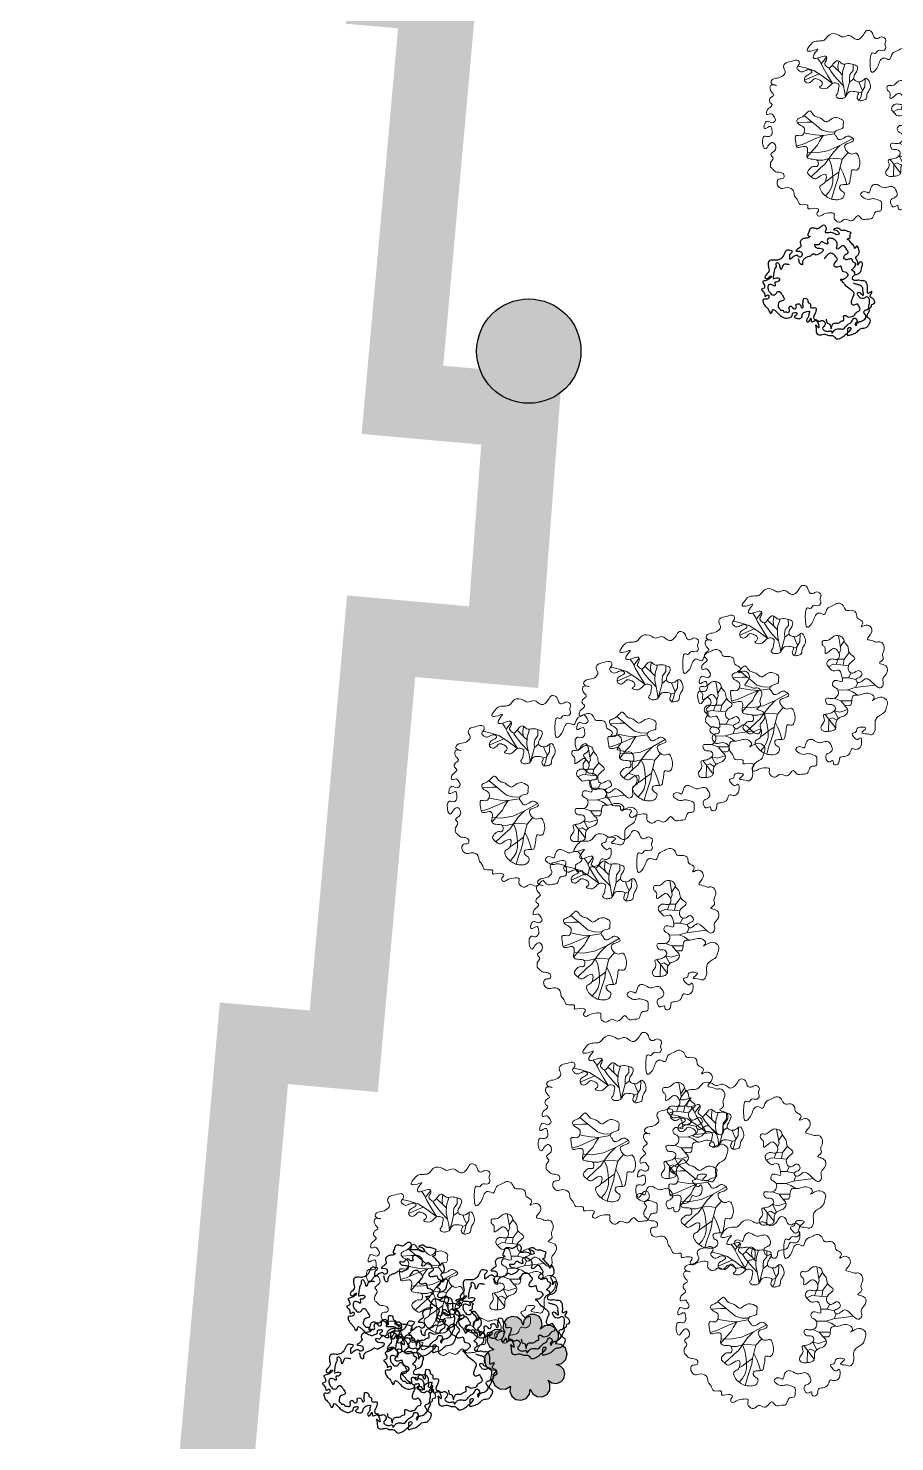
# Model space of a CAD drawing. Header units: metres. Extents: x 180 to 3220, y 13789 to 15035.
# Drawn here: x 719.06 to 730.58, y 14847.87 to 14866.67 of the extents above; entities that cross this region are included whole.
import ezdxf

# ---------------------------------------------------------------- set-up
doc = ezdxf.new("R2010")
doc.units = ezdxf.units.M
doc.header["$MEASUREMENT"] = 0
doc.linetypes.add('482 Границы районов', pattern=[5, 3, -1, 0, -1])
for name, color, linetype in [('!!!_Условные обозначения на ЛИСТ', 7, 'Continuous'), ('04 Дендроплан (существующие растения)', 7, 'Continuous'), ('04 Дендроплан (удаление)', 240, 'Continuous'), ('04 План (существующие кустарники)', 7, 'Continuous'), ('50 Дендроплан - Деревья вырубаемые', 7, 'Continuous')]:
    doc.layers.add(name, color=color, linetype=linetype)
doc.layers.get('50 Дендроплан - Деревья вырубаемые').off()

# ---------------------------------------------------------------- blocks, each defined once
blk = doc.blocks.new('A$C442D7FB9')
at = {"layer": '04 Дендроплан (удаление)', "lineweight": 30}
h = blk.add_hatch(color=0, dxfattribs=at)
h.dxf.hatch_style = 1
edge = h.paths.add_edge_path()
edge.add_arc((0, 0), 0.5, 0, 360)
at = {"layer": '04 Дендроплан (удаление)', "color": 0, "lineweight": 30}
blk.add_circle((0, 0), 0.5, dxfattribs=at)
blk = doc.blocks.new('A$Cb4aaf1f0')
at = {"layer": '04 Дендроплан (удаление)'}
h = blk.add_hatch(color=0, dxfattribs=at)
h.dxf.hatch_style = 1
h.paths.add_polyline_path([(0.394, 0.178), (0.394, 0.178), (0.436, 0.242), (0.436, 0.32), (0.397, 0.387), (0.33, 0.422), (0.253, 0.414), (0.192, 0.37), (0.217, 0.426), (0.211, 0.489), (0.177, 0.539), (0.122, 0.568), (0.06, 0.568), (0.008, 0.54), (-0.026, 0.489), (-0.033, 0.426), (-0.06, 0.49), (-0.116, 0.532), (-0.185, 0.541), (-0.25, 0.515), (-0.293, 0.46), (-0.304, 0.39), (-0.279, 0.326), (-0.339, 0.363), (-0.408, 0.366), (-0.47, 0.333), (-0.508, 0.273), (-0.512, 0.204), (-0.48, 0.14), (-0.423, 0.102), (-0.496, 0.077), (-0.545, 0.018), (-0.555, -0.058), (-0.523, -0.128), (-0.46, -0.17), (-0.383, -0.173), (-0.432, -0.233), (-0.441, -0.309), (-0.41, -0.379), (-0.346, -0.421), (-0.271, -0.424), (-0.203, -0.385), (-0.213, -0.455), (-0.185, -0.52), (-0.131, -0.562), (-0.061, -0.573), (0.004, -0.548), (0.048, -0.493), (0.06, -0.425), (0.093, -0.486), (0.151, -0.524), (0.221, -0.528), (0.283, -0.497), (0.322, -0.44), (0.322, -0.358), (0.298, -0.306), (0.348, -0.343), (0.409, -0.351), (0.467, -0.33), (0.508, -0.284), (0.522, -0.223), (0.506, -0.164), (0.462, -0.119), (0.403, -0.1), (0.48, -0.084), (0.535, -0.03), (0.553, 0.044), (0.53, 0.119), (0.47, 0.168)])
at = {"layer": '04 Дендроплан (удаление)', "flags": 128}
blk.add_lwpolyline([(0.394, 0.178), (0.394, 0.178), (0.436, 0.242), (0.436, 0.32), (0.397, 0.387), (0.33, 0.422), (0.253, 0.414), (0.192, 0.37), (0.217, 0.426), (0.211, 0.489), (0.177, 0.539), (0.122, 0.568), (0.06, 0.568), (0.008, 0.54), (-0.026, 0.489), (-0.033, 0.426), (-0.06, 0.49), (-0.116, 0.532), (-0.185, 0.541), (-0.25, 0.515), (-0.293, 0.46), (-0.304, 0.39), (-0.279, 0.326), (-0.339, 0.363), (-0.408, 0.366), (-0.47, 0.333), (-0.508, 0.273), (-0.512, 0.204), (-0.48, 0.14), (-0.423, 0.102), (-0.496, 0.077), (-0.545, 0.018), (-0.555, -0.058), (-0.523, -0.128), (-0.46, -0.17), (-0.383, -0.173), (-0.432, -0.233), (-0.441, -0.309), (-0.41, -0.379), (-0.346, -0.421), (-0.271, -0.424), (-0.203, -0.385), (-0.213, -0.455), (-0.185, -0.52), (-0.131, -0.562), (-0.061, -0.573), (0.004, -0.548), (0.048, -0.493), (0.06, -0.425), (0.093, -0.486), (0.151, -0.524), (0.221, -0.528), (0.283, -0.497), (0.322, -0.44), (0.322, -0.358), (0.298, -0.306), (0.348, -0.343), (0.409, -0.351), (0.467, -0.33), (0.508, -0.284), (0.522, -0.223), (0.506, -0.164), (0.462, -0.119), (0.403, -0.1), (0.48, -0.084), (0.535, -0.03), (0.553, 0.044), (0.53, 0.119), (0.47, 0.168)], close=True, dxfattribs=at)
blk = doc.blocks.new('Лиственное дерево существующее')
at = {"color": 114, "lineweight": 0}
for p, q in [((-1.275, 1.287), (-1.119, 1.252)), ((-1.119, 1.252), (-0.938, 1.195)), ((-0.799, 1.368), (-0.859, 1.458)), ((-0.751, 1.267), (-0.799, 1.368)), ((-0.782, 1.333), (-0.669, 1.479)), ((-0.639, 1.076), (-0.751, 1.267)), ((-0.62, 1.247), (-0.563, 1.155)), ((-0.403, 1.17), (-0.548, 1.306)), ((-0.427, 1.275), (-0.411, 1.393)), ((-0.415, 1.181), (-0.427, 1.275)), ((-0.332, 1.162), (-0.28, 1.33)), ((-0.103, 1.192), (-0.105, 1.321)), ((-0.829, 1.124), (-1.138, 0.99)), ((-0.938, 1.195), (-0.761, 1.08)), ((-0.761, 1.08), (-0.541, 0.917)), ((-0.541, 0.917), (-0.639, 1.076)), ((-0.563, 1.155), (-0.46, 1.026)), ((-0.46, 1.026), (-0.309, 0.866)), ((-0.334, 1.1), (-0.403, 1.17)), ((-0.337, 1.006), (-0.332, 1.162)), ((-0.309, 0.866), (-0.337, 1.006)), ((-0.221, 0.786), (-0.18, 0.943)), ((-0.183, 1.016), (-0.173, 1.105)), ((-0.18, 0.943), (-0.183, 1.016)), ((-0.18, 0.943), (-0.086, 1.015)), ((-0.173, 1.105), (-0.103, 1.192)), ((0.058, 0.845), (0.018, 0.955)), ((0.145, 0.845), (0.151, 1.018)), ((1.012, 0.68), (0.961, 0.98)), ((-0.285, 0.754), (-0.309, 0.866)), ((-0.266, 0.631), (-0.285, 0.754)), ((-0.266, 0.631), (-0.221, 0.786)), ((0.011, 0.712), (0.08, 0.738)), ((0.027, 0.553), (0.067, 0.65)), ((0.098, 0.768), (0.058, 0.845)), ((0.067, 0.65), (0.08, 0.738)), ((0.08, 0.738), (0.145, 0.845)), ((0.98, 0.595), (1.012, 0.68)), ((1.002, 0.737), (1.083, 0.859)), ((1.191, 0.617), (1.088, 0.479)), ((0.748, 0.317), (0.854, 0.368)), ((0.854, 0.368), (1.012, 0.353)), ((0.912, 0.363), (0.952, 0.477)), ((1.088, 0.479), (0.952, 0.477)), ((1.012, 0.353), (1.103, 0.344)), ((1.088, 0.479), (1.064, 0.348)), ((1.103, 0.344), (1.176, 0.338)), ((-1.081, 0.093), (-1.287, 0.08)), ((-0.976, 0.096), (-1.147, 0.235)), ((-0.973, 0.093), (-1.081, 0.093)), ((-0.885, 0.021), (-0.976, 0.096)), ((-0.772, -0.073), (-0.885, 0.021)), ((1.044, 0.078), (1.18, 0.078)), ((1.18, 0.078), (1.236, 0.183)), ((1.18, 0.078), (1.336, 0.043)), ((-0.931, -0.27), (-1.169, -0.374)), ((-1.091, -0.147), (-1.147, -0.134)), ((-0.91, -0.179), (-1.091, -0.147)), ((-0.739, -0.188), (-0.931, -0.27)), ((-0.739, -0.188), (-0.91, -0.179)), ((-0.739, -0.188), (-0.821, -0.312)), ((-0.638, -0.11), (-0.772, -0.073)), ((-0.5, -0.151), (-0.739, -0.188)), ((-0.489, -0.116), (-0.638, -0.11)), ((-0.113, -0.252), (-0.386, -0.406)), ((0.953, -0.18), (1.158, -0.176)), ((1.158, -0.176), (1.317, -0.128)), ((1.158, -0.176), (1.267, -0.218)), ((1.267, -0.218), (1.367, -0.287)), ((1.317, -0.128), (1.739, -0.074)), ((1.328, -0.127), (1.373, -0.019)), ((-1.169, -0.374), (-1.309, -0.418)), ((-0.95, -0.489), (-1.084, -0.647)), ((-0.882, -0.56), (-1.076, -0.551)), ((-0.86, -0.395), (-0.95, -0.489)), ((-0.641, -0.519), (-0.882, -0.56)), ((-0.821, -0.312), (-0.86, -0.395)), ((-0.386, -0.406), (-0.641, -0.519)), ((-0.514, -0.534), (-0.624, -0.681)), ((-0.386, -0.406), (-0.514, -0.534)), ((-0.212, -0.551), (-0.335, -0.691)), ((0.87, -0.356), (1.013, -0.408)), ((0.993, -0.651), (1.163, -0.596)), ((1.013, -0.408), (1.247, -0.408)), ((1.013, -0.408), (1.096, -0.512)), ((-0.804, -0.883), (-0.997, -1.067)), ((-0.75, -0.714), (-0.864, -0.716)), ((-0.699, -0.796), (-0.804, -0.883)), ((-0.624, -0.681), (-0.75, -0.714)), ((-0.624, -0.681), (-0.699, -0.796)), ((-0.525, -0.67), (-0.624, -0.681)), ((-0.624, -0.681), (-0.572, -0.807)), ((-0.572, -0.807), (-0.55, -0.923)), ((-0.427, -0.678), (-0.525, -0.67)), ((-0.335, -0.691), (-0.427, -0.678)), ((-0.335, -0.691), (-0.408, -0.969)), ((-0.381, -0.865), (-0.316, -0.99)), ((0.682, -0.698), (0.762, -0.798)), ((0.762, -0.798), (0.755, -1.059)), ((0.762, -0.798), (0.835, -0.77)), ((0.762, -0.798), (0.907, -0.988)), ((0.835, -0.77), (0.929, -0.824)), ((0.873, -0.622), (0.961, -0.786)), ((0.873, -0.622), (0.993, -0.651)), ((-0.629, -1.132), (-0.696, -1.173)), ((-0.532, -1.058), (-0.629, -1.132)), ((-0.535, -1.187), (-0.566, -1.298)), ((-0.55, -0.923), (-0.535, -1.06)), ((-0.535, -1.06), (-0.535, -1.187)), ((-0.408, -0.969), (-0.532, -1.058)), ((-0.422, -1.093), (-0.47, -1.242)), ((-0.408, -0.969), (-0.422, -1.093)), ((-0.316, -0.99), (-0.275, -1.107)), ((-0.275, -1.107), (-0.238, -1.23)), ((-0.622, -1.395), (-0.691, -1.474)), ((-0.566, -1.298), (-0.622, -1.395)), ((-0.515, -1.373), (-0.564, -1.545)), ((-0.47, -1.242), (-0.515, -1.373))]:
    blk.add_line(p, q, dxfattribs=at)
for points, knots in [([(-1.863, -0.802), (-1.881, -0.757), (-1.747, -0.684), (-1.911, -0.574), (-1.692, -0.517), (-1.79, -0.294), (-1.907, -0.385), (-1.984, -0.55), (-2.059, -0.321), (-1.999, -0.175), (-1.894, -0.235), (-1.819, -0.16), (-1.828, -0.083), (-1.849, 0.055), (-2.007, -0.094), (-1.999, 0.047), (-1.938, 0.153), (-1.832, 0.046), (-1.733, 0.144), (-1.793, 0.214), (-1.838, 0.303), (-1.955, 0.22), (-1.946, 0.341), (-1.898, 0.392), (-1.788, 0.464), (-1.907, 0.519), (-1.872, 0.623), (-1.76, 0.663), (-1.864, 0.745), (-1.889, 0.84), (-1.824, 0.904), (-1.659, 0.854), (-1.891, 0.903), (-1.808, 1.034), (-1.683, 1.022), (-1.589, 1.081), (-1.522, 1.172), (-1.609, 1.251), (-1.548, 1.37), (-1.423, 1.371), (-1.266, 1.445), (-1.233, 1.311), (-1.326, 1.255), (-1.263, 1.188), (-1.194, 1.144), (-1.114, 1.199), (-1.035, 1.222), (-0.951, 1.163), (-1.052, 1.106), (-1.123, 1.075), (-1.151, 0.983), (-1.088, 0.91), (-0.99, 0.942), (-0.937, 1.041), (-0.833, 0.999), (-0.758, 0.957), (-0.756, 0.875), (-0.858, 0.837), (-0.695, 0.783), (-0.611, 0.852), (-0.527, 0.951), (-0.375, 0.902), (-0.426, 0.79), (-0.418, 0.708), (-0.488, 0.654), (-0.425, 0.592), (-0.354, 0.593), (-0.251, 0.613), (-0.225, 0.746), (-0.105, 0.754), (0.053, 0.733), (-0.044, 0.628), (0.019, 0.538), (0.099, 0.557), (0.195, 0.575), (0.173, 0.707), (0.273, 0.796), (0.262, 0.925), (0.181, 1.071), (0.093, 0.951), (-0.002, 0.952), (-0.083, 0.981), (-0.098, 1.072), (-0.033, 1.146), (0.02, 1.288), (-0.113, 1.322), (-0.213, 1.354), (-0.344, 1.304), (-0.427, 1.44), (-0.522, 1.344), (-0.56, 1.288), (-0.617, 1.228), (-0.671, 1.281), (-0.73, 1.337), (-0.664, 1.401), (-0.662, 1.525), (-0.806, 1.471), (-0.975, 1.423), (-0.933, 1.56), (-0.796, 1.69), (-0.974, 1.592), (-1.114, 1.604), (-1.027, 1.718), (-0.966, 1.811), (-0.835, 1.824), (-0.696, 1.818), (-0.625, 1.999), (-0.435, 1.978), (-0.317, 1.874), (-0.169, 1.993), (-0.037, 1.791), (0.118, 1.927), (0.171, 2.072), (0.331, 2.017), (0.32, 1.881), (0.433, 1.862), (0.5, 1.939), (0.63, 1.849), (0.551, 1.757), (0.61, 1.682), (0.54, 1.583), (0.423, 1.658), (0.38, 1.528), (0.285, 1.601), (0.255, 1.442), (0.259, 1.344), (0.267, 1.066), (0.442, 1.277), (0.452, 1.397), (0.554, 1.491), (0.691, 1.367), (0.706, 1.583), (0.847, 1.604), (0.949, 1.69), (1.08, 1.634), (1.107, 1.482), (1.251, 1.539), (1.364, 1.464), (1.332, 1.318), (1.543, 1.296), (1.4, 1.122), (1.6, 1.263), (1.746, 1.049), (1.497, 0.884), (1.694, 0.879), (1.77, 0.828), (1.885, 0.882), (1.984, 0.691), (1.87, 0.579), (1.951, 0.461), (1.781, 0.392), (1.935, 0.365), (2.026, 0.299), (1.993, 0.151), (1.874, 0.063), (1.942, -0.057), (1.852, -0.164), (1.705, -0.058), (1.57, 0.123), (1.46, -0.006), (1.368, -0.037), (1.309, 0.063), (1.418, 0.081), (1.488, 0.156), (1.387, 0.288), (1.293, 0.151), (1.168, 0.211), (1.158, 0.338), (1.232, 0.414), (1.37, 0.508), (1.152, 0.589), (1.19, 0.754), (1.08, 0.827), (1.07, 0.942), (0.965, 0.989), (0.834, 0.976), (0.764, 0.841), (0.611, 0.902), (0.608, 0.768), (0.711, 0.734), (0.641, 0.537), (0.789, 0.661), (0.881, 0.732), (0.967, 0.639), (0.997, 0.553), (0.953, 0.449), (0.855, 0.484), (0.758, 0.479), (0.688, 0.371), (0.775, 0.293), (0.847, 0.19), (0.983, 0.282), (1.029, 0.149), (1.046, 0.081), (1.054, -0.055), (0.876, 0.088), (0.805, -0.111), (0.954, -0.136), (0.971, -0.254), (0.916, -0.36), (0.806, -0.365), (0.663, -0.342), (0.715, -0.526), (0.851, -0.462), (0.924, -0.585), (0.833, -0.657), (0.756, -0.694), (0.608, -0.696), (0.717, -0.859), (0.553, -0.942), (0.629, -1.071), (0.741, -1.059), (0.834, -1.056), (0.93, -0.996), (0.884, -0.867), (0.981, -0.75), (1.119, -0.739), (1.208, -0.591), (1.044, -0.489), (1.259, -0.545), (1.236, -0.392), (1.278, -0.271), (1.407, -0.301), (1.52, -0.244), (1.647, -0.243), (1.757, -0.342), (1.628, -0.447), (1.834, -0.304), (1.938, -0.341), (2.024, -0.427), (1.983, -0.534), (1.959, -0.679), (1.81, -0.72), (1.719, -0.862), (1.775, -0.997), (1.685, -1.157), (1.583, -1.102), (1.385, -1.113), (1.618, -0.979), (1.443, -0.96), (1.345, -0.98), (1.358, -1.093), (1.215, -1.09), (1.3, -1.192), (1.368, -1.263), (1.45, -1.161), (1.466, -1.327), (1.427, -1.431), (1.321, -1.45), (1.23, -1.407), (1.216, -1.557), (1.107, -1.596), (0.975, -1.601), (0.989, -1.703), (0.947, -1.778), (0.841, -1.769), (0.866, -1.645), (0.75, -1.749), (0.684, -1.637), (0.696, -1.538), (0.781, -1.521), (0.846, -1.457), (0.816, -1.355), (0.745, -1.251), (0.631, -1.287), (0.523, -1.314), (0.445, -1.241), (0.335, -1.218), (0.262, -1.295), (0.252, -1.455), (0.133, -1.345), (0.026, -1.44), (0.118, -1.522), (0.208, -1.565), (0.318, -1.52), (0.405, -1.554), (0.514, -1.588), (0.498, -1.691), (0.507, -1.814), (0.369, -1.786), (0.336, -1.883), (0.301, -1.974), (0.195, -1.957), (0.081, -2.01), (0.01, -1.844), (-0.069, -1.968), (-0.163, -2.035), (-0.279, -1.927), (-0.37, -2.065), (-0.477, -2.008), (-0.522, -1.934), (-0.473, -1.822), (-0.649, -1.838), (-0.74, -1.86), (-0.831, -1.93), (-0.905, -1.848), (-0.791, -1.771), (-0.94, -1.709), (-1.095, -1.791), (-1.036, -1.621), (-1.266, -1.715), (-1.272, -1.547), (-1.369, -1.482), (-1.348, -1.343), (-1.503, -1.274), (-1.621, -1.34), (-1.705, -1.268), (-1.734, -1.19), (-1.693, -1.089), (-1.578, -1.13), (-1.56, -1.01), (-1.655, -0.965), (-1.758, -0.976), (-1.811, -0.902), (-1.875, -0.857), (-1.857, -0.816), (-1.863, -0.802)], [0, 0, 0, 0, 0.144623, 0.231167, 0.368861, 0.533358, 0.626687, 0.740408, 0.935226, 1.031861, 1.128241, 1.198256, 1.294402, 1.368689, 1.507955, 1.574673, 1.679777, 1.79119, 1.883627, 1.959993, 2.039207, 2.131319, 2.201489, 2.277769, 2.379891, 2.45347, 2.54984, 2.629417, 2.713756, 2.836131, 2.877797, 2.974434, 3.098533, 3.174839, 3.310795, 3.448506, 3.489216, 3.62255, 3.689433, 3.833718, 3.988827, 4.05943, 4.152735, 4.217846, 4.281087, 4.383199, 4.466591, 4.525335, 4.60464, 4.706041, 4.777196, 4.850967, 4.941557, 5.035937, 5.13954, 5.219117, 5.28068, 5.339424, 5.435055, 5.564599, 5.681514, 5.792988, 5.892227, 5.976975, 6.036908, 6.095646, 6.173749, 6.252212, 6.380922, 6.484525, 6.602635, 6.692872, 6.777965, 6.844717, 6.928444, 7.02051, 7.167213, 7.282, 7.407383, 7.507264, 7.609206, 7.678412, 7.741177, 7.842553, 7.980652, 8.063007, 8.187574, 8.307662, 8.420868, 8.524456, 8.606097, 8.65359, 8.733663, 8.78115, 8.875736, 8.947733, 9.070923, 9.223371, 9.297752, 9.425798, 9.577891, 9.656402, 9.742281, 9.880076, 10.010368, 10.101704, 10.271449, 10.469408, 10.556507, 10.704089, 10.878467, 11.055291, 11.171089, 11.284149, 11.417731, 11.482645, 11.567427, 11.68373, 11.77169, 11.843492, 11.921933, 12.039354, 12.124248, 12.185085, 12.279334, 12.442083, 12.611011, 12.797738, 12.921046, 13.015017, 13.129765, 13.27535, 13.406716, 13.521304, 13.644281, 13.753137, 13.886642, 13.991763, 14.093139, 14.248215, 14.338926, 14.451134, 14.636917, 14.813923, 14.953979, 15.006047, 15.083831, 15.270441, 15.402543, 15.48891, 15.598301, 15.682028, 15.794092, 15.927518, 16.058446, 16.173604, 16.260996, 16.378012, 16.633999, 16.747204, 16.817387, 16.885538, 16.980265, 17.054418, 17.157369, 17.299589, 17.380857, 17.502298, 17.608515, 17.708493, 17.875073, 18.018008, 18.132164, 18.220812, 18.330672, 18.42764, 18.594846, 18.685597, 18.781631, 18.83834, 18.974753, 19.095535, 19.196942, 19.302834, 19.396624, 19.471771, 19.573189, 19.64865, 19.757506, 19.853667, 19.959896, 20.083661, 20.173311, 20.285247, 20.335982, 20.497146, 20.604648, 20.73546, 20.822811, 20.919446, 21.052361, 21.138111, 21.251311, 21.378508, 21.468801, 21.559641, 21.663684, 21.760796, 21.866457, 22.044178, 22.114637, 22.23047, 22.341438, 22.400666, 22.529106, 22.668332, 22.783263, 22.938439, 23.01956, 23.126312, 23.267144, 23.355432, 23.45979, 23.589203, 23.728577, 23.835857, 23.898351, 24.043906, 24.189962, 24.256212, 24.371649, 24.490581, 24.67199, 24.766696, 24.956099, 25.083087, 25.169948, 25.292933, 25.419422, 25.526836, 25.615518, 25.691414, 25.778638, 25.869312, 25.961297, 26.024928, 26.121298, 26.263466, 26.360434, 26.407027, 26.517617, 26.650303, 26.74818, 26.826653, 26.905094, 26.978885, 27.046871, 27.126191, 27.241376, 27.314599, 27.389769, 27.472839, 27.551312, 27.683547, 27.788448, 27.871841, 27.999501, 28.077604, 28.175679, 28.291585, 28.394565, 28.492933, 28.567087, 28.697918, 28.77954, 28.894137, 28.975271, 29.07451, 29.169691, 29.264917, 29.370694, 29.435998, 29.525045, 29.645134, 29.756428, 29.862319, 29.956635, 30.074745, 30.200153, 30.306664, 30.366297, 30.449133, 30.570729, 30.713328, 30.79014, 30.852634, 30.945669, 31.037541, 31.189615, 31.243213, 31.410359, 31.536232, 31.621622, 31.733558, 31.886269, 32.00739, 32.09115, 32.172123, 32.250875, 32.347965, 32.418568, 32.512539, 32.612542, 32.705135, 32.769699, 32.813194, 32.813194, 32.813194, 32.813194]), ([(-0.602, -1.531), (-0.637, -1.511), (-0.708, -1.467), (-0.788, -1.386), (-0.835, -1.244), (-0.712, -1.219), (-0.678, -1.13), (-0.654, -0.981), (-0.819, -1.048), (-0.915, -1.145), (-1.007, -1.056), (-1.104, -0.978), (-1.018, -0.888), (-0.949, -0.836), (-0.841, -0.875), (-0.83, -0.671), (-0.981, -0.711), (-1.12, -0.654), (-1.057, -0.535), (-1.096, -0.37), (-1.312, -0.5), (-1.319, -0.325), (-1.366, -0.145), (-1.189, -0.222), (-1.133, -0.117), (-1.133, 0.017), (-1.282, 0.029), (-1.313, 0.162), (-1.188, 0.195), (-1.12, 0.258), (-1.017, 0.368), (-0.96, 0.246), (-0.88, 0.2), (-0.773, 0.186), (-0.694, 0.064), (-0.588, 0.147), (-0.489, 0.209), (-0.378, 0.177), (-0.291, 0.112), (-0.324, 0.045), (-0.292, -0.066), (-0.449, -0.048), (-0.518, -0.154), (-0.453, -0.207), (-0.425, -0.292), (-0.309, -0.266), (-0.239, -0.183), (-0.144, -0.218), (-0.058, -0.305), (-0.195, -0.348), (-0.301, -0.387), (-0.272, -0.491), (-0.218, -0.55), (-0.136, -0.606), (-0.023, -0.531), (0.024, -0.659), (0.046, -0.756), (0.034, -0.851), (-0.017, -0.955), (-0.152, -0.883), (-0.141, -1.045), (-0.171, -1.124), (-0.178, -1.235), (-0.287, -1.228), (-0.413, -1.238), (-0.379, -1.369), (-0.286, -1.387), (-0.29, -1.469), (-0.332, -1.538), (-0.429, -1.563), (-0.519, -1.55), (-0.579, -1.545), (-0.602, -1.531)], [0, 0, 0, 0, 0.119147, 0.244704, 0.355195, 0.456841, 0.525213, 0.64652, 0.761794, 0.906015, 0.999107, 1.102214, 1.21292, 1.287506, 1.35766, 1.479239, 1.62773, 1.713089, 1.858081, 1.936445, 2.136108, 2.227757, 2.383509, 2.506371, 2.592801, 2.687321, 2.856666, 2.919037, 3.017629, 3.155387, 3.246677, 3.353704, 3.442539, 3.52579, 3.669986, 3.756325, 3.869148, 4.011227, 4.081037, 4.138722, 4.206699, 4.365743, 4.440415, 4.505889, 4.585073, 4.671725, 4.788569, 4.878809, 4.948708, 5.073582, 5.166391, 5.253695, 5.327262, 5.415765, 5.519566, 5.621336, 5.725491, 5.831081, 5.911981, 6.005594, 6.125346, 6.227321, 6.306075, 6.391977, 6.508685, 6.596002, 6.686109, 6.737432, 6.809051, 6.915906, 7.005912, 7.085383, 7.085383, 7.085383, 7.085383])]:
    blk.add_open_spline(points, degree=3, knots=knots, dxfattribs=at)
blk = doc.blocks.new('A$Cd2c5afdf')
at = {"layer": '04 Дендроплан (существующие растения)', "color": 114}
for points, start_tangent, end_tangent in [([(-0.616, -0.319), (-0.631, -0.351), (-0.647, -0.371), (-0.678, -0.324), (-0.711, -0.286), (-0.748, -0.232), (-0.749, -0.185), (-0.699, -0.182), (-0.674, -0.152), (-0.683, -0.126), (-0.726, -0.143), (-0.733, -0.108), (-0.773, -0.048), (-0.739, -0.035), (-0.734, 0.003), (-0.754, 0.051), (-0.711, 0.067), (-0.641, 0.116), (-0.637, 0.123), (-0.647, 0.125), (-0.693, 0.092), (-0.724, 0.103), (-0.723, 0.125), (-0.674, 0.187), (-0.682, 0.267), (-0.669, 0.327), (-0.625, 0.338), (-0.557, 0.337), (-0.499, 0.37), (-0.462, 0.436), (-0.436, 0.469), (-0.393, 0.466), (-0.361, 0.454), (-0.388, 0.422), (-0.397, 0.373), (-0.395, 0.349), (-0.358, 0.374), (-0.283, 0.388), (-0.275, 0.379), (-0.241, 0.387), (-0.232, 0.414), (-0.249, 0.449), (-0.314, 0.462), (-0.279, 0.491), (-0.246, 0.532), (-0.259, 0.567), (-0.241, 0.607), (-0.204, 0.627), (-0.145, 0.637), (-0.127, 0.652), (-0.15, 0.659), (-0.144, 0.707), (-0.122, 0.756), (-0.079, 0.764), (-0.029, 0.752), (0.017, 0.782), (0.04, 0.797), (0.071, 0.797), (0.085, 0.782), (0.088, 0.741), (0.078, 0.706), (0.117, 0.702), (0.187, 0.696), (0.247, 0.676), (0.261, 0.687), (0.254, 0.705), (0.231, 0.731), (0.185, 0.746), (0.2, 0.753), (0.245, 0.763), (0.298, 0.731), (0.338, 0.732), (0.378, 0.718), (0.419, 0.699), (0.405, 0.67), (0.402, 0.63), (0.369, 0.618), (0.394, 0.599), (0.433, 0.551), (0.457, 0.527), (0.47, 0.492), (0.479, 0.503), (0.495, 0.527), (0.516, 0.495), (0.526, 0.442), (0.51, 0.403), (0.489, 0.385), (0.484, 0.362), (0.506, 0.32), (0.503, 0.272), (0.546, 0.316), (0.57, 0.293), (0.562, 0.249), (0.547, 0.186), (0.513, 0.155), (0.469, 0.14), (0.443, 0.114), (0.44, 0.081), (0.469, 0.065), (0.521, 0.07), (0.557, 0.06), (0.594, 0.063), (0.635, 0.014), (0.639, -0.025), (0.639, -0.073), (0.643, -0.106), (0.694, -0.081), (0.684, -0.116), (0.672, -0.148), (0.709, -0.174), (0.731, -0.205), (0.726, -0.24), (0.696, -0.253), (0.683, -0.291), (0.662, -0.302), (0.662, -0.331), (0.642, -0.374), (0.636, -0.424), (0.673, -0.449), (0.674, -0.485), (0.653, -0.525), (0.627, -0.556), (0.545, -0.575), (0.506, -0.61), (0.443, -0.646), (0.41, -0.655), (0.371, -0.662), (0.372, -0.602), (0.374, -0.571), (0.421, -0.571), (0.413, -0.589), (0.366, -0.633), (0.315, -0.678), (0.277, -0.7), (0.225, -0.707), (0.203, -0.688), (0.17, -0.666), (0.122, -0.665), (0.069, -0.647), (0.036, -0.652), (-0.02, -0.652), (-0.04, -0.631), (-0.044, -0.593), (-0.049, -0.527), (-0.013, -0.562), (-0.022, -0.494), (-0.041, -0.467), (-0.08, -0.476), (-0.103, -0.482), (-0.116, -0.434), (-0.137, -0.473), (-0.166, -0.481), (-0.174, -0.461), (-0.151, -0.423), (-0.142, -0.381), (-0.135, -0.34), (-0.169, -0.346), (-0.197, -0.355), (-0.23, -0.39), (-0.237, -0.423), (-0.263, -0.441), (-0.303, -0.435), (-0.325, -0.43), (-0.332, -0.409), (-0.319, -0.401), (-0.302, -0.382), (-0.305, -0.358), (-0.33, -0.361), (-0.357, -0.365), (-0.364, -0.397), (-0.375, -0.417), (-0.397, -0.424), (-0.431, -0.436), (-0.466, -0.43), (-0.497, -0.416), (-0.526, -0.398), (-0.547, -0.376), (-0.582, -0.341), (-0.616, -0.319)], (-0.978083, 0.208214), (-0.978083, 0.208214)), ([(0.466, 0.153), (0.468, 0.175), (0.428, 0.204), (0.455, 0.234), (0.473, 0.258), (0.476, 0.296), (0.444, 0.315), (0.433, 0.347), (0.385, 0.348), (0.343, 0.344), (0.323, 0.367), (0.331, 0.398), (0.382, 0.441), (0.363, 0.472), (0.331, 0.521), (0.302, 0.528), (0.258, 0.491), (0.228, 0.488), (0.229, 0.51), (0.23, 0.576), (0.198, 0.611), (0.147, 0.629), (0.115, 0.623), (0.102, 0.601), (0.108, 0.556), (0.07, 0.562), (0.037, 0.581), (0.013, 0.573), (-0.014, 0.539), (-0.069, 0.542), (-0.062, 0.521), (-0.016, 0.496), (0.047, 0.48), (0.022, 0.436), (-0.016, 0.417), (-0.047, 0.403), (-0.075, 0.419), (-0.11, 0.402), (-0.142, 0.384), (-0.167, 0.376), (-0.207, 0.352), (-0.226, 0.32), (-0.233, 0.274), (-0.261, 0.291), (-0.273, 0.329), (-0.279, 0.356)], (0.359015, 0.933332), (0.017504, 0.999847)), ([(0.087, -0.446), (0.102, -0.5), (0.135, -0.513), (0.146, -0.55), (0.153, -0.576), (0.171, -0.521), (0.207, -0.5), (0.261, -0.495), (0.297, -0.472), (0.318, -0.467), (0.324, -0.4), (0.358, -0.405), (0.39, -0.421), (0.425, -0.411), (0.455, -0.405), (0.489, -0.357), (0.533, -0.333), (0.535, -0.296), (0.52, -0.27), (0.497, -0.245), (0.461, -0.262), (0.428, -0.247), (0.428, -0.198), (0.452, -0.137), (0.461, -0.11), (0.444, -0.079), (0.412, -0.052), (0.339, 0.008), (0.316, 0.039), (0.281, 0.081), (0.323, 0.085), (0.358, 0.111), (0.38, 0.135), (0.341, 0.179), (0.31, 0.187), (0.285, 0.255), (0.235, 0.244), (0.199, 0.253), (0.208, 0.304), (0.238, 0.345), (0.206, 0.393), (0.151, 0.429), (0.113, 0.417), (0.081, 0.378), (0.061, 0.356)], (0.290361, -0.956917), (-0.678805, -0.734319)), ([(-0.398, 0.275), (-0.442, 0.282), (-0.477, 0.281), (-0.491, 0.258), (-0.515, 0.212), (-0.524, 0.249), (-0.541, 0.29), (-0.561, 0.302), (-0.577, 0.295), (-0.579, 0.253), (-0.594, 0.225), (-0.605, 0.189), (-0.611, 0.152), (-0.615, 0.114), (-0.615, 0.091), (-0.591, 0.096), (-0.554, 0.1), (-0.531, 0.087), (-0.542, 0.062), (-0.559, 0.047), (-0.593, 0.044), (-0.59, 0.014), (-0.591, -0.007), (-0.62, 0.004), (-0.647, 0.014), (-0.678, 0.007), (-0.687, -0.018), (-0.678, -0.067), (-0.653, -0.102), (-0.63, -0.122), (-0.61, -0.125), (-0.584, -0.115), (-0.562, -0.085), (-0.539, -0.078), (-0.514, -0.101), (-0.492, -0.132), (-0.478, -0.159), (-0.468, -0.176), (-0.474, -0.192), (-0.497, -0.204), (-0.537, -0.218), (-0.549, -0.25), (-0.55, -0.289), (-0.531, -0.31), (-0.519, -0.326), (-0.493, -0.327), (-0.468, -0.353), (-0.441, -0.351), (-0.427, -0.358), (-0.403, -0.348), (-0.402, -0.325), (-0.406, -0.304), (-0.397, -0.281), (-0.379, -0.275), (-0.359, -0.294), (-0.339, -0.31), (-0.315, -0.301), (-0.309, -0.282), (-0.314, -0.259), (-0.287, -0.242), (-0.257, -0.255), (-0.247, -0.279), (-0.237, -0.297), (-0.217, -0.287), (-0.221, -0.256), (-0.217, -0.211), (-0.208, -0.171), (-0.184, -0.172), (-0.159, -0.188), (-0.156, -0.219), (-0.132, -0.237), (-0.12, -0.25), (-0.119, -0.288), (-0.1, -0.298), (-0.071, -0.294), (-0.044, -0.307), (-0.045, -0.326), (-0.053, -0.358), (-0.076, -0.407), (-0.078, -0.437), (-0.061, -0.452), (-0.039, -0.456), (-0.016, -0.476), (0.006, -0.473), (0.045, -0.467), (0.068, -0.486), (0.073, -0.515), (0.055, -0.544), (0.041, -0.572), (0.051, -0.59), (0.071, -0.602), (0.119, -0.608), (0.159, -0.608), (0.164, -0.633), (0.182, -0.615), (0.21, -0.584), (0.269, -0.576), (0.318, -0.578), (0.342, -0.556), (0.375, -0.518), (0.417, -0.492), (0.434, -0.468), (0.451, -0.439), (0.474, -0.436), (0.496, -0.455), (0.498, -0.48), (0.473, -0.518), (0.483, -0.536), (0.499, -0.502), (0.551, -0.477), (0.601, -0.446), (0.619, -0.422), (0.609, -0.39), (0.59, -0.35), (0.616, -0.325), (0.642, -0.317), (0.653, -0.288), (0.66, -0.252), (0.665, -0.199), (0.655, -0.17), (0.626, -0.152), (0.597, -0.168), (0.564, -0.174), (0.537, -0.162), (0.511, -0.127), (0.505, -0.096), (0.53, -0.091), (0.55, -0.109), (0.582, -0.13), (0.578, -0.083), (0.575, -0.037), (0.552, -0.006), (0.515, 0.01), (0.47, 0.024), (0.453, 0.031)], (-0.900669, 0.434505), (-0.965091, 0.261915))]:
    blk.add_spline(points, degree=3, dxfattribs=dict(at, start_tangent=start_tangent, end_tangent=end_tangent))

msp = doc.modelspace()

# ---------------------------------------------------------------- linework, layer by layer
at = {"layer": '!!!_Условные обозначения на ЛИСТ', "color": 5, "linetype": '482 Границы районов', "lineweight": 20, "const_width": 1}
msp.add_lwpolyline([(723.328, 14867.226), (724.522, 14867.119), (724.037, 14861.727), (725.621, 14861.585), (725.383, 14858.438), (723.754, 14858.584), (723.257, 14853.065), (722.062, 14853.172), (721.526, 14847.196), (722.718, 14847.073), (721.422, 14832.649), (720.226, 14832.756), (719.69, 14826.78), (720.885, 14826.673), (720.743, 14825.114), (721.54, 14825.042), (722.147, 14824.988), (721.449, 14817.235), (720.091, 14817.357), (719.561, 14811.97)], dxfattribs=at)

# ---------------------------------------------------------------- block references
at = {"layer": '04 Дендроплан (существующие растения)', "lineweight": 0, "xscale": 0.6250000000001705, "yscale": 0.6250000000001705, "zscale": 0.6250000000001705}
for p in [(730.096, 14865.36), (729.234, 14857.981), (727.604, 14857.368), (725.904, 14856.517), (726.992, 14854.722), (727.112, 14852.038), (728.413, 14851.419), (724.831, 14850.291), (728.948, 14849.588)]:
    msp.add_blockref('Лиственное дерево существующее', p, dxfattribs=at)
at = {"layer": '04 Дендроплан (удаление)', "color": 0}
msp.add_blockref('A$Cb4aaf1f0', (725.677, 14848.999), dxfattribs=at)
at = {"layer": '04 План (существующие кустарники)', "lineweight": 0}
for p in [(729.585, 14863.247), (724.069, 14849.724), (725.529, 14849.69), (724.562, 14849.007), (723.747, 14848.7)]:
    msp.add_blockref('A$Cd2c5afdf', p, dxfattribs=at)
at = {"layer": '50 Дендроплан - Деревья вырубаемые', "color": 0, "xscale": 1.387412866280584, "yscale": 1.387412866280584, "zscale": 1.387412866280584}
msp.add_blockref('A$C442D7FB9', (725.718, 14862.374), dxfattribs=at)

doc.saveas('drawing.dxf')
